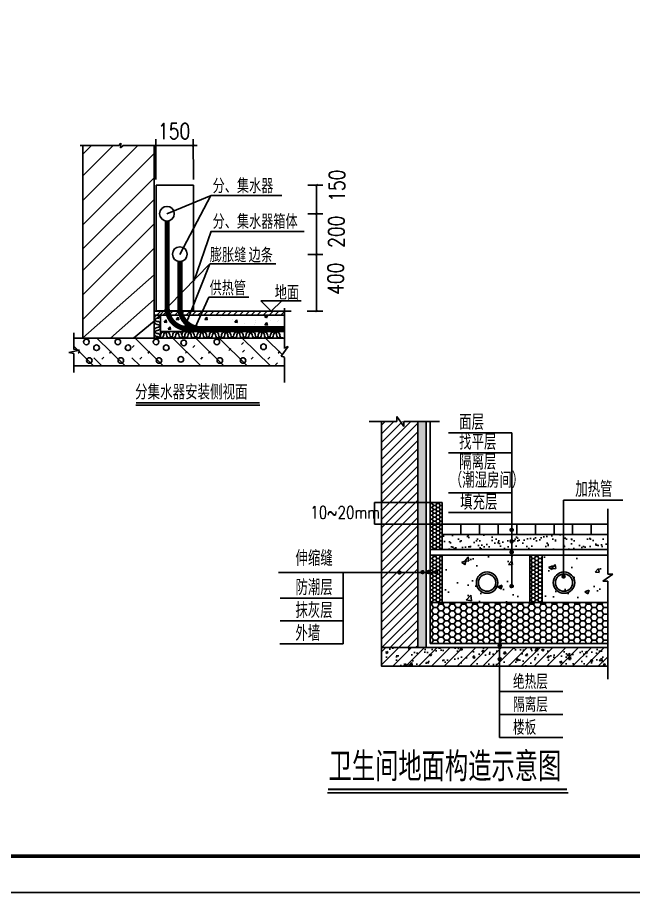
# Model space of a CAD drawing. Extents: x 57238 to 116638, y 270298 to 359907.
# Drawn here: x 86938 to 103882, y 270298 to 294378 of the extents above; entities that cross this region are included whole.
import ezdxf

# ---------------------------------------------------------------- set-up
doc = ezdxf.new("R2010")
doc.units = 0
doc.header["$LTSCALE"] = 1000
doc.header["$MEASUREMENT"] = 0
doc.linetypes.add('CONTINOUS', pattern=[0])
for name, color, linetype in [('TH_TITLE', 7, 'Continuous'), ('TK', 126, 'Continuous'), ('标注', 4, 'Continuous')]:
    doc.layers.add(name, color=color, linetype=linetype)
doc.styles.add('_HZTXT', font='txt.shx', dxfattribs={"width": 0.8, "bigfont": 'HZTXT.shx'})
doc.styles.add('DIM_FONT', font='SIMPLEX', dxfattribs={"width": 0.7, "bigfont": 'GBCBIG'})
doc.styles.add('ST64F', font='simhei.ttf', dxfattribs={"height": 600})
pattern_1 = [(0, (1790823.19, 88118.367), (93.63456, 54.059926), [62.42304, -124.84608]), (120, (1790823.19, 88118.367), (-93.63455, 54.059945), [62.42304, -124.84608]), (60, (1790823.19, 88118.367), (1e-05, 108.11987), [-124.84608, 62.42304])]
pattern_2 = [(0, (2630850.701, 157547.938), (0, 4.768426667), [3.467946667, -1.30048]), (90, (2630850.701, 157547.938), (-4.768426667, 3e-16), [3.467946667, -1.30048])]
pattern_3 = [(0, (2631020.612, 157547.938), (0, 4.768426667), [3.467946667, -1.30048]), (90, (2631020.612, 157547.938), (-4.768426667, 3e-16), [3.467946667, -1.30048])]

# ---------------------------------------------------------------- blocks, each defined once
blk = doc.blocks.new('给排水-BGAO')
at = {"color": 1, "linetype": 'CONTINOUS'}
for p, q in [((2.32, 2.5), (11.92, 2.5)), ((9.57, 0), (0, 0))]:
    blk.add_line(p, q, dxfattribs=at)
at = {"color": 1, "linetype": 'Continuous'}
for q in [(2.32, 2.5), (7.32, 2.5)]:
    blk.add_line((4.82, 0), q, dxfattribs=at)
blk = doc.blocks.new('csdwds')
for p, q in [((1417920, 211148), (1417974, 211214)), ((1417974, 211214), (1417968, 211087)), ((1418940, 211322), (1418941, 210209)), ((1419970, 211319), (1419971, 210209)), ((1416857, 211148), (1417920, 211148)), ((1416931, 210906), (1417173, 211148)), ((1416931, 205847), (1416931, 211148)), ((1416931, 209638), (1418442, 211148)), ((1416931, 210309), (1417770, 211148)), ((1417968, 211087), (1418043, 211148)), ((1418043, 211148), (1419014, 211148)), ((1418803, 211149), (1420079, 211149)), ((1418892, 211148), (1418892, 205847)), ((1416931, 208967), (1418892, 210927)), ((1416931, 208301), (1418892, 210261)), ((1418948, 210058), (1419973, 210058)), ((1418948, 210058), (1418948, 206594)), ((1419973, 210058), (1419973, 206594)), ((1423117, 210059), (1423533, 210059)), ((1423359, 210059), (1423359, 206585)), ((1419246, 209270), (1420462, 209767)), ((1419596, 208147), (1420453, 209767)), ((1420462, 209767), (1422403, 209767)), ((1416931, 207705), (1418892, 209665)), ((1423117, 209271), (1423533, 209271)), ((1423117, 209271), (1423533, 209271)), ((1416931, 207034), (1418892, 208994)), ((1419991, 207432), (1420462, 208792)), ((1420463, 208782), (1423017, 208782)), ((1416931, 206363), (1418892, 208323)), ((1423117, 208148), (1423533, 208148)), ((1423117, 208148), (1423533, 208148)), ((1418929, 206362), (1420425, 207887)), ((1420425, 207887), (1419643, 205926)), ((1422237, 207887), (1420430, 207887)), ((1416931, 205854), (1418892, 207588)), ((1417692, 205847), (1418892, 206908)), ((1420398, 206976), (1420021, 206138)), ((1421498, 206976), (1420398, 206976)), ((1422480, 206669), (1422480, 205564)), ((1422480, 206589), (1418892, 206589)), ((1422480, 206478), (1418892, 206478)), ((1418948, 206594), (1419973, 206594)), ((1418970, 206478), (1419080, 206589)), ((1419064, 206478), (1419064, 205847)), ((1419133, 206478), (1419243, 206589)), ((1419296, 206478), (1419406, 206589)), ((1419458, 206478), (1419569, 206589)), ((1419501, 206357), (1419557, 206424)), ((1419570, 206351), (1419557, 206424)), ((1419633, 206500), (1419721, 206589)), ((1419774, 206478), (1419884, 206589)), ((1419829, 206419), (1419829, 206419)), ((1419866, 206395), (1419866, 206395)), ((1419936, 206478), (1420047, 206589)), ((1420099, 206478), (1420210, 206589)), ((1420262, 206478), (1420372, 206589)), ((1420286, 206357), (1420342, 206424)), ((1420355, 206351), (1420342, 206424)), ((1420425, 206478), (1420535, 206589)), ((1420443, 206393), (1420443, 206393)), ((1420588, 206478), (1420698, 206589)), ((1420723, 206408), (1420723, 206408)), ((1420751, 206478), (1420861, 206589)), ((1420913, 206478), (1421024, 206589)), ((1421076, 206478), (1421187, 206589)), ((1421239, 206478), (1421349, 206589)), ((1421402, 206478), (1421512, 206589)), ((1421565, 206478), (1421675, 206589)), ((1421728, 206478), (1421838, 206589)), ((1421890, 206478), (1422001, 206589)), ((1421927, 206443), (1422008, 206474)), ((1421927, 206443), (1421984, 206404)), ((1421984, 206404), (1422008, 206473)), ((1422044, 206470), (1422044, 206470)), ((1422053, 206478), (1422164, 206589)), ((1422216, 206478), (1422326, 206589)), ((1422379, 206478), (1422480, 206579)), ((1423533, 206591), (1423103, 206591)), ((1418325, 205847), (1418892, 206312)), ((1419111, 206367), (1419111, 206367)), ((1419165, 206285), (1419221, 206351)), ((1419165, 206285), (1419234, 206279)), ((1419234, 206279), (1419221, 206351)), ((1419275, 206090), (1419331, 206156)), ((1419344, 206083), (1419331, 206156)), ((1419501, 206357), (1419570, 206351)), ((1420125, 206322), (1420125, 206322)), ((1420286, 206357), (1420355, 206351)), ((1420652, 206151), (1420652, 206151)), ((1421058, 206367), (1421058, 206367)), ((1421112, 206285), (1421168, 206351)), ((1421112, 206285), (1421181, 206279)), ((1421181, 206279), (1421168, 206351)), ((1421379, 206247), (1421379, 206247)), ((1421649, 206222), (1421649, 206222)), ((1421668, 206285), (1421668, 206285)), ((1421673, 206341), (1421673, 206341)), ((1421882, 206179), (1421882, 206179)), ((1421938, 206213), (1421994, 206279)), ((1421938, 206213), (1422007, 206207)), ((1422007, 206207), (1421994, 206279)), ((1422104, 206342), (1422104, 206342)), ((1422287, 206315), (1422287, 206315)), ((1422320, 206337), (1422320, 206337)), ((1416683, 205536), (1416683, 205990)), ((1422471, 206030), (1419064, 206030)), ((1419275, 206090), (1419344, 206083)), ((1419432, 206125), (1419432, 206125)), ((1420977, 206107), (1420977, 206107)), ((1418892, 205847), (1416680, 205847)), ((1418092, 205081), (1417320, 205847)), ((1419142, 205081), (1418370, 205847)), ((1422480, 205847), (1418892, 205847)), ((1422480, 205847), (1418892, 205847)), ((1420176, 205081), (1419403, 205847)), ((1420814, 205081), (1420042, 205847)), ((1421452, 205081), (1420680, 205847)), ((1421351, 205725), (1421298, 205672)), ((1422091, 205081), (1421318, 205847)), ((1422416, 205391), (1421957, 205847)), ((1416839, 205515), (1416547, 205449)), ((1416547, 205449), (1416683, 205425)), ((1417226, 205081), (1416680, 205622)), ((1416683, 205540), (1416839, 205515)), ((1416683, 204896), (1416683, 205425)), ((1416855, 205482), (1416802, 205429)), ((1417721, 205482), (1417668, 205429)), ((1418341, 205645), (1418288, 205592)), ((1418771, 205482), (1418718, 205429)), ((1419805, 205482), (1419751, 205429)), ((1420013, 205645), (1419960, 205592)), ((1420443, 205482), (1420390, 205429)), ((1421000, 205563), (1420947, 205509)), ((1421378, 205512), (1421325, 205458)), ((1422358, 205482), (1422305, 205429)), ((1422584, 205615), (1422383, 205347)), ((1422480, 205575), (1422584, 205615)), ((1417454, 205081), (1417231, 205302)), ((1417506, 205324), (1417452, 205271)), ((1418504, 205081), (1418280, 205302)), ((1418555, 205324), (1418502, 205271)), ((1420227, 205324), (1420174, 205271)), ((1421619, 205324), (1421565, 205271)), ((1422074, 205324), (1422020, 205271)), ((1422383, 205347), (1422480, 205323)), ((1422480, 205312), (1422480, 204625)), ((1422480, 205081), (1416680, 205081)), ((1422288, 205164), (1422234, 205110)), ((1421800, 203997), (1418391, 203997))]:
    blk.add_line(p, q)
for points, const_width in [([(1418908, 211115), (1418966, 211172)], 25.5), ([(1419943, 211115), (1420000, 211172)], 25.5), ([(1423330, 210028), (1423388, 210086)], 25.5), ([(1423330, 209240), (1423388, 209298)], 25.5), ([(1419251, 206682), (1419251, 209077)], 144), ([(1423330, 208117), (1423388, 208175)], 25.5), ([(1419603, 206682), (1419603, 207953)], 144), ([(1423333, 206560), (1423391, 206618)], 25.5), ([(1419803, 206106), (1422480, 206106)], 144), ([(1421798, 204068), (1418391, 204068)], 46.1)]:
    blk.add_lwpolyline(points, dxfattribs=dict(const_width=const_width))
at = {"const_width": 144}
for points in [[(1419251, 206682, 0.414214), (1419827, 206106, 0.414214)], [(1419603, 206682, 0.414214), (1420179, 206106, 0.414214)]]:
    blk.add_lwpolyline(points, format="xyb", dxfattribs=at)
for centre, radius in [((1419246, 209270), 202), ((1419600, 208156), 203), ((1417029, 205741), 76.6), ((1417309, 205581), 76.6), ((1417895, 205741), 76.6), ((1418175, 205581), 76.6), ((1418945, 205741), 76.6), ((1419225, 205581), 76.6), ((1419707, 205715), 76.6), ((1420617, 205741), 76.6), ((1421901, 205608), 76.6), ((1417111, 205231), 76.6), ((1417977, 205231), 76.6), ((1419026, 205231), 76.6), ((1419627, 205260), 76.6), ((1420699, 205231), 76.6), ((1421337, 205231), 76.6)]:
    blk.add_circle(centre, radius)
for centre, start, end in [((1418978, 206392), 90, 270), ((1418978, 206307), 90, 270), ((1418978, 206475), 270, 2.4216), ((1418978, 206056), 90, 270), ((1418978, 206224), 270, 90), ((1418978, 206139), 270, 90), ((1418978, 205971), 90, 270), ((1418986, 205934), 234.6376, 0), ((1418978, 205889), 324.6376, 90), ((1418978, 205804), 30.9321, 90), ((1419071, 205934), 234.6376, 0), ((1419153, 205934), 0, 180), ((1419239, 205934), 0, 180), ((1419321, 205934), 180, 0), ((1419407, 205934), 180, 0), ((1419489, 205934), 0, 180), ((1419575, 205934), 0, 180), ((1419657, 205934), 180, 0), ((1419743, 205934), 180, 0), ((1419825, 205934), 0, 180), ((1419911, 205934), 0, 180), ((1419993, 205934), 180, 0), ((1420079, 205934), 180, 0), ((1420161, 205934), 0, 180), ((1420247, 205934), 0, 180), ((1420329, 205934), 180, 0), ((1420415, 205934), 180, 0), ((1420497, 205934), 0, 180), ((1420583, 205934), 0, 180), ((1420665, 205934), 180, 0), ((1420751, 205934), 180, 0), ((1420833, 205934), 0, 180), ((1420919, 205934), 0, 180), ((1421001, 205934), 180, 0), ((1421087, 205934), 180, 0), ((1421169, 205934), 0, 180), ((1421254, 205934), 0, 180), ((1421337, 205934), 180, 0), ((1421422, 205934), 180, 0), ((1421505, 205934), 0, 180), ((1421590, 205934), 0, 180), ((1421673, 205934), 180, 0), ((1421758, 205934), 180, 0), ((1421841, 205934), 0, 180), ((1421926, 205934), 0, 180), ((1422009, 205934), 180, 0), ((1422094, 205934), 180, 0), ((1422177, 205934), 0, 180), ((1422262, 205934), 0, 180), ((1422345, 205934), 180, 270), ((1422430, 205934), 180, 270)]:
    blk.add_arc(centre, 84, start, end)
at = {"layer": '标注', "xscale": 115.7728248662319, "yscale": 115.7728248662319, "zscale": 115.7728248662319, "rotation": 359.9999953942416}
blk.add_blockref('给排水-BGAO', (1421556, 206587), dxfattribs=at)
for s, height, style, width, p in [('150', 431.8, 'DIM_FONT', 0.8, (1418998, 211326)), ('分、集水器', 349.8, 'ST64F', 0.7, (1420502, 209871)), ('分、集水器箱体', 349.8, 'ST64F', 0.7, (1420502, 208891)), ('膨胀缝', 349.8, 'ST64F', 0.7, (1420427, 207969)), ('边条', 349.8, 'ST64F', 0.7, (1421492, 207965)), ('供热管', 349.8, 'ST64F', 0.7, (1420418, 207060)), ('地面', 349.8, 'ST64F', 0.7, (1422211, 206937)), ('分集水器安装侧视面', 359.8, 'ST64F', 0.7, (1418370, 204195))]:
    blk.add_text(s, height=height, dxfattribs=dict(style=style, width=width)).set_placement(p)
at = {"style": 'DIM_FONT', "width": 0.8}
for s, p in [('150', (1424140, 209597)), ('200', (1424119, 208329)), ('400', (1424100, 207035))]:
    blk.add_text(s, height=431.8, rotation=90, dxfattribs=at).set_placement(p)
blk = doc.blocks.new('xffdgdfdsgg')
h = blk.add_hatch()
h.set_pattern_fill('ANSI31', color=256, scale=52.4288, style=0)
h.set_pattern_definition([(45, (1790823.19, 88315.6), (-117.706, 117.706), [])])
h.paths.add_polyline_path([(1697818, 76746), (1698813, 76746), (1698813, 80144), (1697818, 80144)])
h.paths.add_polyline_path([(1697818, 80739), (1697818, 80144), (1698813, 80144), (1698813, 80739)])
h.paths.add_polyline_path([(1698813, 82965), (1697818, 82965), (1697818, 80739), (1698813, 80739)])
h = blk.add_hatch()
h.set_pattern_fill('SWAMP', color=256, scale=3.2768, style=0)
h.set_pattern_definition([(0, (1790823.19, 88315.605), (41.61536, 72.07977), [10.40384, -72.82688]), (90, (1790828.393, 88315.605), (-41.61536, 72.07977), [5.20192, -138.95795]), (90, (1790829.694, 88315.605), (-41.61536, 72.07977), [4.161536, -139.99833]), (90, (1790827.093, 88315.605), (-41.61536, 72.07977), [4.161536, -139.99833]), (60, (1790830.994, 88315.605), (-41.61523, 72.079844), [3.32923, -79.90149]), (120, (1790825.79, 88315.605), (-83.23059, 7.4e-05), [3.32923, -79.90149])])
h.paths.add_polyline_path([(1698813, 76746), (1699040, 76746), (1699040, 80144), (1698813, 80144)])
h.paths.add_polyline_path([(1699040, 82965), (1698813, 82965), (1698813, 80144), (1699040, 80144)])
h = blk.add_hatch()
h.set_pattern_fill('HONEY', color=256, scale=19.6608, style=0)
h.set_pattern_definition(pattern_1)
h.paths.add_polyline_path([(1699486, 80739), (1699154, 80739), (1699154, 80144), (1699486, 80144)])
h.paths.add_polyline_path([(1699486, 80144), (1699400, 80144), (1699154, 80144), (1699154, 79444), (1699486, 79444)])
h.paths.add_polyline_path([(1699486, 79287), (1699154, 79287), (1699154, 77984), (1699486, 77984)])
h = blk.add_hatch()
h.set_pattern_fill('ANGLE', color=1, scale=0.682667, style=0)
h.set_pattern_definition(pattern_3)
h.paths.add_polyline_path([(1701435, 79984, 1), (1701355, 79984, 1)])
h = blk.add_hatch()
h.set_pattern_fill('AR-SAND', color=256, scale=6.5536, style=0)
h.set_pattern_definition([(37.5, (1790823.2, 88315.6), (-10.486, 320.74186), [0, -253.0214, 0, -282.98445, 0, -270.49984]), (7.5, (1790823.2, 88315.6), (294.5996, 469.7785), [0, -136.4984, 0, -228.0522, 0, -87.39226]), (327.5, (1790618.44, 88315.6), (518.3848, 0.9419), [0, -83.2307, 0, -299.6306, 0, -391.1844]), (317.5, (1790618.44, 88315.6), (500.4044, 146.099), [0, -41.61536, 0, -196.4245, 0, -224.72294])])
h.paths.add_polyline_path([(1704041, 79444), (1704041, 79861), (1699486, 79861), (1699486, 79444)])
h = blk.add_hatch()
h.set_pattern_fill('ANGLE', color=1, scale=0.682667, style=0)
h.set_pattern_definition(pattern_3)
h.paths.add_polyline_path([(1701435, 79671, 1), (1701355, 79671, 1)])
h = blk.add_hatch()
h.set_pattern_fill('AR-CONC', color=256, scale=6.5536, style=0)
h.set_pattern_definition([(50, (1790823.2, 88315.6), (1193.965, -104.458), [124.846, -1373.307]), (355, (1790823.2, 88315.6), (-230.967, 1252.109), [99.877, -1098.646]), (100.451, (1790922.7, 88306.9), (963.002, 1147.645), [106.103, -1167.13]), (46.1842, (1790823.2, 88648.5), (1776.544, -275.529), [187.27, -2059.96]), (96.6356, (1790971.2, 88625.6), (1555.852, 1621.528), [159.154, -1750.696]), (351.184, (1790823.2, 88648.5), (1555.855, 1621.525), [149.815, -1647.97]), (21, (1790989.7, 88565.3), (993.623, -670.207), [124.846, -1373.307]), (326, (1790989.7, 88565.3), (405.026, 1207.094), [99.877, -1098.646]), (71.4514, (1791072.5, 88509.4), (1398.646, 536.89), [106.103, -1167.13]), (37.5, (1790823.2, 88315.6), (20.2415, 554.14), [0, -1085.3286, 0, -1115.2916, 0, -1102.807]), (7.5, (1790823.2, 88315.6), (437.9093, 656.5434), [0, -635.8827, 0, -1060.3594, 0, -420.315]), (327.5, (1790452, 88315.6), (888.6065, -37.544), [0, -416.1536, 0, -1298.399, 0, -1722.876]), (317.5, (1790285.5, 88315.6), (970.7794, 166.635), [0, -541, 0, -862.27, 0, -1223.4916])])
h.paths.add_polyline_path([(1701896, 79287), (1699486, 79287), (1699486, 77984), (1701896, 77984)])
h.paths.add_polyline_path([(1701014, 78536, -1), (1700425, 78536, -1)], flags=16)
h.paths.add_polyline_path([(1700957, 78534, -1), (1700481, 78534, -1)], flags=0)
h.paths.add_polyline_path([(1702231, 79287), (1702231, 77984), (1704041, 77984), (1704041, 79287)])
h.paths.add_polyline_path([(1703130, 78536, -1), (1702541, 78536, -1)], flags=16)
h.paths.add_polyline_path([(1703073, 78534, -1), (1702597, 78534, -1)], flags=0)
h = blk.add_hatch()
h.set_pattern_fill('ANGLE', color=1, scale=0.682667, style=0)
h.set_pattern_definition(pattern_3)
h.paths.add_polyline_path([(1701435, 79373, 1), (1701355, 79373, 1)])
h = blk.add_hatch()
h.set_pattern_fill('HONEY', color=256, scale=19.6608, style=0)
h.set_pattern_definition(pattern_1)
h.paths.add_polyline_path([(1701896, 77984), (1702231, 77984), (1702231, 79287), (1701896, 79287)])
h = blk.add_hatch()
h.set_pattern_fill('ANGLE', color=1, scale=0.682667, style=0)
h.set_pattern_definition([(0, (2629456.2787, 160785.8835), (0, 4.768426667), [3.467946667, -1.30048]), (90, (2629456.2787, 160785.8835), (-4.768426667, 3e-16), [3.467946667, -1.30048])])
h.paths.add_polyline_path([(1698349, 78814, 1), (1698269, 78814, 1)])
h = blk.add_hatch()
h.set_pattern_fill('ANGLE', color=1, scale=0.682667, style=0)
h.set_pattern_definition([(0, (2630090.3503, 160794.5876), (0, 4.768426667), [3.467946667, -1.30048]), (90, (2630090.3503, 160794.5876), (-4.768426667, 3e-16), [3.467946667, -1.30048])])
h.paths.add_polyline_path([(1698984, 78823, 1), (1698903, 78823, 1)])
h = blk.add_hatch()
h.set_pattern_fill('ANGLE', color=1, scale=0.682667, style=0)
h.set_pattern_definition([(0, (2630250.131, 160797.545), (0, 4.768426667), [3.467946667, -1.30048]), (90, (2630250.131, 160797.545), (-4.768426667, 3e-16), [3.467946667, -1.30048])])
h.paths.add_polyline_path([(1699143, 78826, 1), (1699063, 78826, 1)])
h = blk.add_hatch()
h.set_pattern_fill('ANGLE', color=1, scale=0.682667, style=0)
h.set_pattern_definition([(0, (2630461.6956, 160797.545), (0, 4.768426667), [3.467946667, -1.30048]), (90, (2630461.6956, 160797.545), (-4.768426667, 3e-16), [3.467946667, -1.30048])])
h.paths.add_polyline_path([(1699355, 78826, 1), (1699275, 78826, 1)])
h = blk.add_hatch()
h.set_pattern_fill('ANGLE', color=1, scale=0.682667, style=0)
h.set_pattern_definition(pattern_2)
h.paths.add_polyline_path([(1702863, 78705, 1), (1702783, 78705, 1)])
h = blk.add_hatch()
h.set_pattern_fill('ANGLE', color=1, scale=0.682667, style=0)
h.set_pattern_definition(pattern_3)
h.paths.add_polyline_path([(1701435, 78438, 1), (1701355, 78438, 1)])
h = blk.add_hatch()
h.set_pattern_fill('HONEY', color=256, scale=32.768, style=0)
h.set_pattern_definition([(0, (1790823.19, 88118.37), (156.0576, 90.09988), [104.0384, -208.0768]), (120, (1790823.19, 88118.37), (-156.05758, 90.09991), [104.0384, -208.0768]), (60, (1790823.19, 88118.37), (2e-05, 180.19978), [-208.0768, 104.0384])])
h.paths.add_polyline_path([(1704041, 77984), (1699154, 77984), (1699154, 76862), (1704041, 76862)])
h = blk.add_hatch()
h.set_pattern_fill('ANGLE', color=1, scale=0.682667, style=0)
h.set_pattern_definition(pattern_2)
h.paths.add_polyline_path([(1701108, 77452, 1), (1701028, 77452, 1)])
h = blk.add_hatch()
h.set_pattern_fill('ANGLE', color=1, scale=0.682667, style=0)
h.set_pattern_definition(pattern_2)
h.paths.add_polyline_path([(1701108, 76800, 1), (1701028, 76800, 1)])
h = blk.add_hatch()
h.set_pattern_fill('ANSI31', color=256, scale=78.6432, style=0)
h.set_pattern_definition([(45, (1790823.2, 88315.6), (-176.559, 176.559), [])])
h.paths.add_polyline_path([(1704041, 76231), (1704041, 76746), (1697818, 76746), (1697818, 76231)])
h = blk.add_hatch()
h.set_pattern_fill('AR-CONC', color=256, scale=3.2768, style=0)
h.set_pattern_definition([(50, (1790823.2, 88315.6), (596.9827, -52.2292), [62.423, -686.6534]), (355, (1790823.2, 88315.6), (-115.4837, 626.0544), [49.9384, -549.3228]), (100.451, (1790872.94, 88311.25), (481.5012, 573.8224), [53.0514, -583.5653]), (46.1842, (1790823.2, 88482.1), (888.272, -137.7643), [93.6346, -1029.98]), (96.6356, (1790897.2, 88470.6), (777.926, 810.764), [79.577, -875.348]), (351.184, (1790823.2, 88482.1), (777.927, 810.763), [74.908, -823.984]), (21, (1790906.4, 88440.45), (496.8116, -335.1037), [62.423, -686.6534]), (326, (1790906.4, 88440.45), (202.513, 603.547), [49.9384, -549.3228]), (71.4514, (1790947.8, 88412.5), (699.323, 268.4448), [53.0514, -583.5653]), (37.5, (1790823.2, 88315.6), (10.12074, 277.06995), [0, -542.6643, 0, -557.6458, 0, -551.4035]), (7.5, (1790823.2, 88315.6), (218.9547, 328.2717), [0, -317.9414, 0, -530.1797, 0, -210.1576]), (327.5, (1790637.59, 88315.6), (444.30326, -18.77195), [0, -208.0768, 0, -649.1996, 0, -861.438]), (317.5, (1790554.36, 88315.6), (485.3897, 83.3175), [0, -270.4998, 0, -431.1351, 0, -611.7458])])
h.paths.add_polyline_path([(1704041, 76231), (1704041, 76746), (1697818, 76746), (1697818, 76231)])
h = blk.add_hatch()
h.set_pattern_fill('ANGLE', color=1, scale=0.682667, style=0)
h.set_pattern_definition(pattern_2)
h.paths.add_polyline_path([(1701108, 76426, 1), (1701028, 76426, 1)])
for p, q in [((1698232, 82965), (1698232, 83102)), ((1698428, 82829), (1698232, 83102)), ((1698428, 82965), (1698428, 82829)), ((1698813, 82965), (1698813, 76746)), ((1699040, 82965), (1699040, 76746)), ((1699154, 82965), (1699154, 76862)), ((1701398, 82654), (1699660, 82654)), ((1701398, 78474), (1701398, 82654)), ((1701398, 82106), (1699660, 82106)), ((1701398, 81009), (1699660, 81009)), ((1697621, 80739), (1699486, 80739)), ((1697621, 80739), (1697621, 80144)), ((1699486, 80739), (1699486, 79444)), ((1704449, 80806), (1702821, 80806)), ((1701398, 80461), (1699660, 80461)), ((1697621, 80144), (1699486, 80144)), ((1699400, 80144), (1704041, 80144)), ((1699998, 80144), (1699998, 79861)), ((1700511, 80144), (1700511, 79861)), ((1701023, 80144), (1701023, 79861)), ((1701536, 80144), (1701536, 79861)), ((1702048, 80144), (1702048, 79861)), ((1702561, 80144), (1702561, 79861)), ((1703073, 80144), (1703073, 79861)), ((1703586, 80144), (1703586, 79861)), ((1699486, 79861), (1704041, 79861)), ((1699154, 79444), (1704041, 79444)), ((1699154, 79287), (1704041, 79287)), ((1699486, 79287), (1699486, 77984)), ((1701896, 79287), (1701896, 77984)), ((1702231, 79287), (1702231, 77984)), ((1703905, 78575), (1704178, 78771)), ((1704041, 78771), (1704178, 78771)), ((1704041, 78575), (1703905, 78575)), ((1699154, 77984), (1704041, 77984)), ((1699154, 76862), (1704041, 76862)), ((1697818, 76746), (1704041, 76746))]:
    blk.add_line(p, q)
at = {"color": 7, "linetype": 'Continuous'}
blk.add_line((1702821, 78697), (1702821, 80806), dxfattribs=at)
at = {"color": 7}
for p, q in [((1699363, 78816), (1694983, 78816)), ((1696762, 76850), (1696762, 78816)), ((1696762, 78110), (1695029, 78110)), ((1696762, 77480), (1695028, 77480)), ((1701064, 77442), (1701064, 74274)), ((1696762, 76850), (1695021, 76850)), ((1702805, 75534), (1701073, 75534)), ((1702805, 74904), (1701071, 74904)), ((1702805, 74274), (1701064, 74274))]:
    blk.add_line(p, q, dxfattribs=at)
for points in [[(1697473, 82965), (1698232, 82965)], [(1704041, 76231), (1697818, 76231), (1697818, 82965)], [(1698428, 82965), (1699406, 82965)], [(1704041, 80563), (1704041, 78771)], [(1704041, 78575), (1704041, 75874)]]:
    blk.add_lwpolyline(points)
at = {"color": 1}
for centre in [(1701395, 79984), (1701395, 79671), (1701395, 79373), (1698309, 78814), (1698943, 78823), (1699103, 78826), (1699315, 78826), (1702823, 78705), (1701395, 78438), (1701068, 77452), (1701068, 76800), (1701068, 76426)]:
    blk.add_circle(centre, 40.2, dxfattribs=at)
for centre, radius in [((1700720, 78536), 294), ((1700719, 78534), 238), ((1702835, 78536), 294), ((1702835, 78534), 238)]:
    blk.add_circle(centre, radius)
at = {"color": 7, "linetype": 'Continuous', "style": '_HZTXT', "width": 0.8}
for s, height, p in [('面层', 426.7, (1699951, 82740)), ('找平层', 426.7, (1699951, 82192)), ('隔离层', 426.7, (1699951, 81644)), ('（潮湿房间）', 426.7, (1699693, 81142)), ('加热管', 426.7, (1703145, 80894)), ('填充层', 426.7, (1699980, 80537)), ('10~20mm', 341.3, (1695855, 80296)), ('伸缩缝', 426.7, (1695449, 78991)), ('防潮层', 426.7, (1695449, 78189)), ('抹灰层', 426.7, (1695447, 77559)), ('外墙', 426.7, (1695447, 76929)), ('绝热层', 400, (1701432, 75607)), ('隔离层', 400, (1701431, 74977)), ('楼板', 400, (1701431, 74347))]:
    blk.add_text(s, height=height, dxfattribs=at).set_placement(p)
blk = doc.blocks.new('gfdyrte')
at = {"layer": 'TK'}
blk.add_lwpolyline([(301207, -138465), (390307, -138465), (390307, -75465), (301207, -75465)], close=True, dxfattribs=at)
at = {"layer": 'TK', "const_width": 150}
blk.add_lwpolyline([(304957, -136965), (388807, -136965), (388807, -76965), (304957, -76965)], close=True, dxfattribs=at)

msp = doc.modelspace()

# ---------------------------------------------------------------- linework, layer by layer
at = {"color": 7}
msp.add_line((102083.7, 273044.5), (95466.2, 273044.5), dxfattribs=at)
at = {"color": 7, "const_width": 59.5}
msp.add_lwpolyline([(102054.9, 273138.1), (95476.6, 273138.1)], dxfattribs=at)
at = {"layer": 'TH_TITLE'}
msp.add_lwpolyline([(57237.8, 270298.1), (116637.8, 270298.1), (116637.8, 312298.1), (57237.8, 312298.1)], close=True, dxfattribs=at)
at = {"layer": 'TH_TITLE', "const_width": 100}
msp.add_lwpolyline([(59737.8, 271298.1), (115637.8, 271298.1), (115637.8, 311298.1), (59737.8, 311298.1)], close=True, dxfattribs=at)

# ---------------------------------------------------------------- block references
at = {"xscale": 0.6666666666278616, "yscale": 0.6666666666860692, "zscale": 0.6666666666569654}
msp.add_blockref('gfdyrte', (-143567.2, 362608.1), dxfattribs=at)
for name, p in [('csdwds', (-1328196.6, 79708.6)), ('xffdgdfdsgg', (-1600864.3, 200291.4))]:
    msp.add_blockref(name, p)

# ---------------------------------------------------------------- texts
at = {"color": 7, "linetype": 'Continuous', "style": '_HZTXT', "width": 0.8}
msp.add_text('卫生间地面构造示意图', height=800, dxfattribs=at).set_placement((95494.6, 273359.3))

doc.saveas('drawing.dxf')
